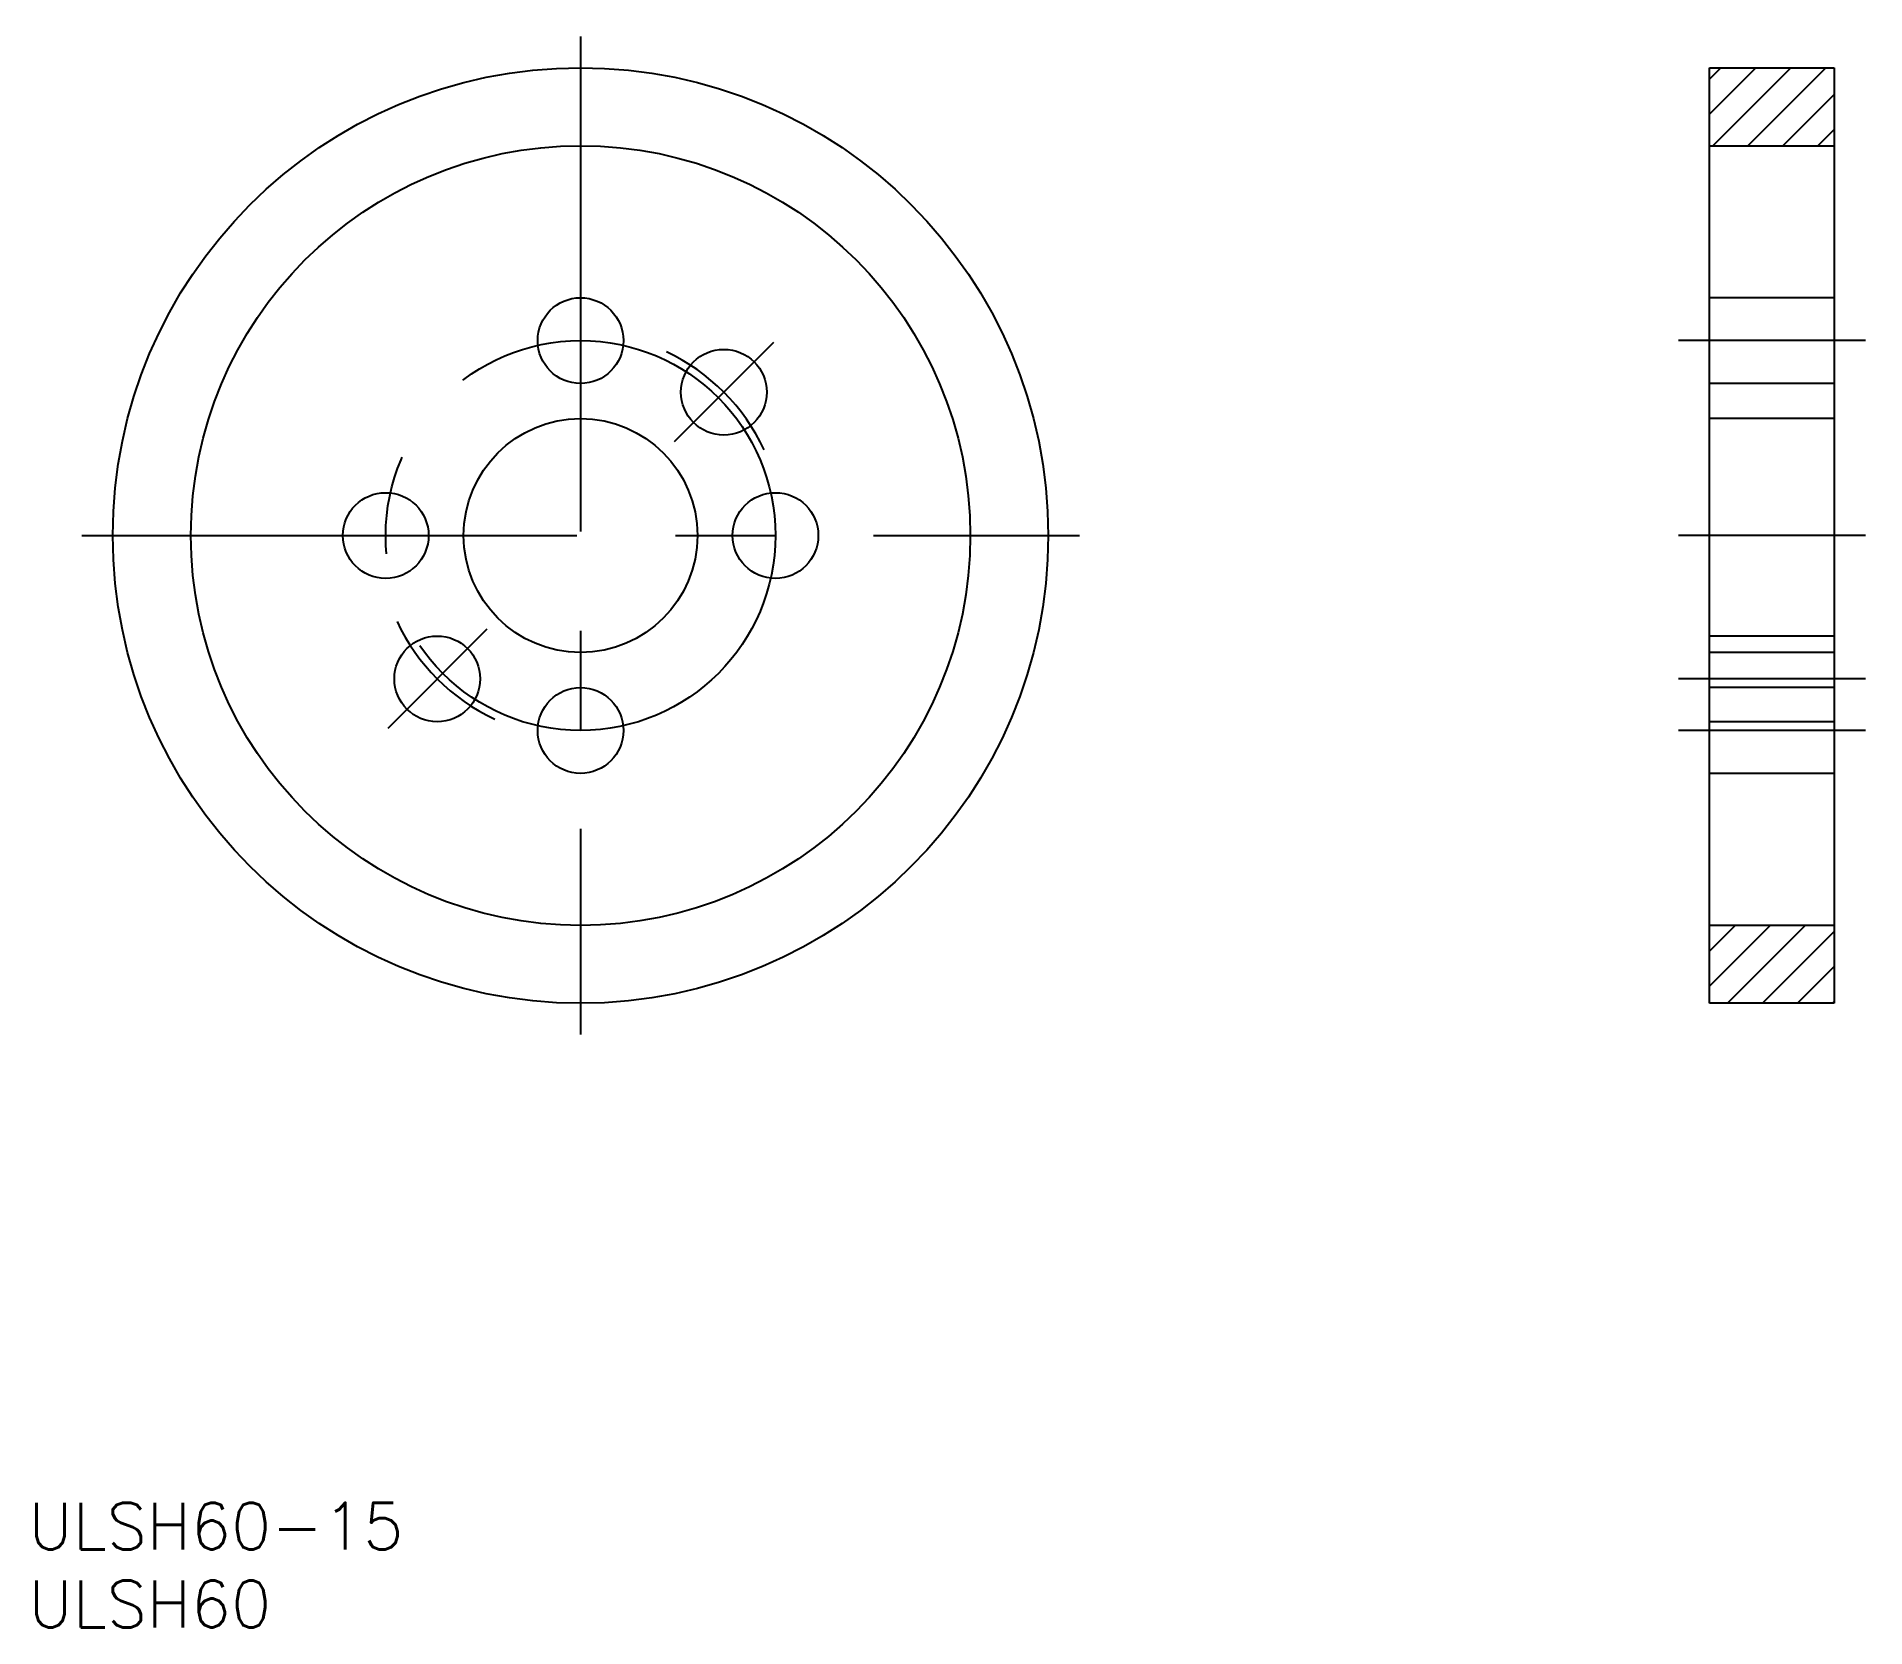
# Model space of a CAD drawing. Extents: x 1 to 118, y 0 to 102.
import ezdxf

# ---------------------------------------------------------------- set-up
doc = ezdxf.new("R2010")
doc.units = 0
doc.linetypes.add('CENTER', pattern=[50.8, 31.75, -6.35, 6.35, -6.35])
doc.linetypes.add('DASHED', pattern=[19.05, 12.7, -6.35])
doc.layers.get('0').update_dxf_attribs({"linetype": 'CONTINUOUS'})
doc.layers.add('CENTER', color=1, linetype='CENTER')
doc.styles.get("Standard").update_dxf_attribs({"font": 'txt.shx', "height": 3, "bigfont": 'bigfont.shx'})

# ---------------------------------------------------------------- blocks, each defined once
blk = doc.blocks.new('*U1')
at = {"color": 7, "linetype": 'CONTINUOUS'}
blk.add_text('ULSH60-15', height=3, dxfattribs=at).set_placement((0, 5))
blk = doc.blocks.new('*U2')
at = {"color": 7, "linetype": 'CONTINUOUS'}
blk.add_text('ULSH60', height=3, dxfattribs=at).set_placement((0, 0))

msp = doc.modelspace()

# ---------------------------------------------------------------- linework, layer by layer
at = {"color": 7, "linetype": 'CONTINUOUS'}
for p, q in [((107.834184, 100.024022), (115.834184, 100.024022)), ((107.834184, 40.024022), (107.834184, 100.024022)), ((115.834184, 100.024022), (115.834184, 40.024022)), ((107.834184, 95.024022), (115.834184, 95.024022)), ((115.834184, 85.274022), (107.834184, 85.274022)), ((115.834184, 79.774022), (107.834184, 79.774022)), ((115.834184, 77.524022), (107.834184, 77.524022)), ((115.834184, 62.524022), (107.834184, 62.524022)), ((115.834184, 60.274022), (107.834184, 60.274022)), ((115.834184, 54.774022), (107.834184, 54.774022)), ((115.834184, 45.024022), (107.834184, 45.024022)), ((115.834184, 40.024022), (107.834184, 40.024022))]:
    msp.add_line(p, q, dxfattribs=at)
at = {"color": 3, "linetype": 'CONTINUOUS'}
for p, q in [((107.834184, 99.29271), (108.565496, 100.024022)), ((107.834184, 97.047646), (110.81056, 100.024022)), ((108.055624, 95.024022), (113.055624, 100.024022)), ((110.300688, 95.024022), (115.300688, 100.024022)), ((112.545752, 95.024022), (115.834184, 98.312454)), ((114.790816, 95.024022), (115.834184, 96.06739)), ((107.834184, 43.371686), (109.48652, 45.024022)), ((107.834184, 41.126622), (111.731584, 45.024022)), ((108.976648, 40.024022), (113.976648, 45.024022)), ((111.221712, 40.024022), (115.834184, 44.636494)), ((113.466776, 40.024022), (115.834184, 42.39143)), ((115.71184, 40.024022), (115.834184, 40.146366))]:
    msp.add_line(p, q, dxfattribs=at)
at = {"color": 3, "linetype": 'DASHED'}
for p, q in [((115.834184, 63.581634), (107.834184, 63.581634)), ((115.834184, 58.081634), (107.834184, 58.081634))]:
    msp.add_line(p, q, dxfattribs=at)
at = {"color": 7, "linetype": 'CONTINUOUS'}
for centre, radius in [((35.411173, 70.024022), 30), ((35.411173, 70.024022), 25), ((35.411173, 82.524022), 2.75), ((44.603562, 79.216411), 2.75), ((35.411173, 70.024022), 7.5), ((22.911173, 70.024022), 2.75), ((47.911173, 70.024022), 2.75), ((26.218785, 60.831634), 2.75), ((35.411173, 57.524022), 2.75)]:
    msp.add_circle(centre, radius, dxfattribs=at)
at = {"layer": 'CENTER', "color": 1, "linetype": 'CENTER'}
for p, q in [((35.411173, 102.024022), (35.411173, 38.024022)), ((47.785542, 82.398391), (41.421581, 76.03443)), ((117.834184, 82.524022), (105.834184, 82.524022)), ((3.411173, 70.024022), (67.411173, 70.024022)), ((117.834184, 70.024022), (105.834184, 70.024022)), ((29.400766, 64.013615), (23.036805, 57.649654)), ((117.834184, 60.831634), (105.834184, 60.831634)), ((117.834184, 57.524022), (105.834184, 57.524022))]:
    msp.add_line(p, q, dxfattribs=at)
msp.add_circle((35.411173, 70.024022), 12.5, dxfattribs=at)
for start, end in [(25.066467, 64.933533), (205.066467, 244.933533)]:
    msp.add_arc((35.411173, 70.024022), 13, start, end, dxfattribs=at)

# ---------------------------------------------------------------- block references
at = {"color": 7, "linetype": 'CONTINUOUS'}
for name in ['*U1', '*U2']:
    msp.add_blockref(name, (0, 0), dxfattribs=at)

doc.saveas('drawing.dxf')
